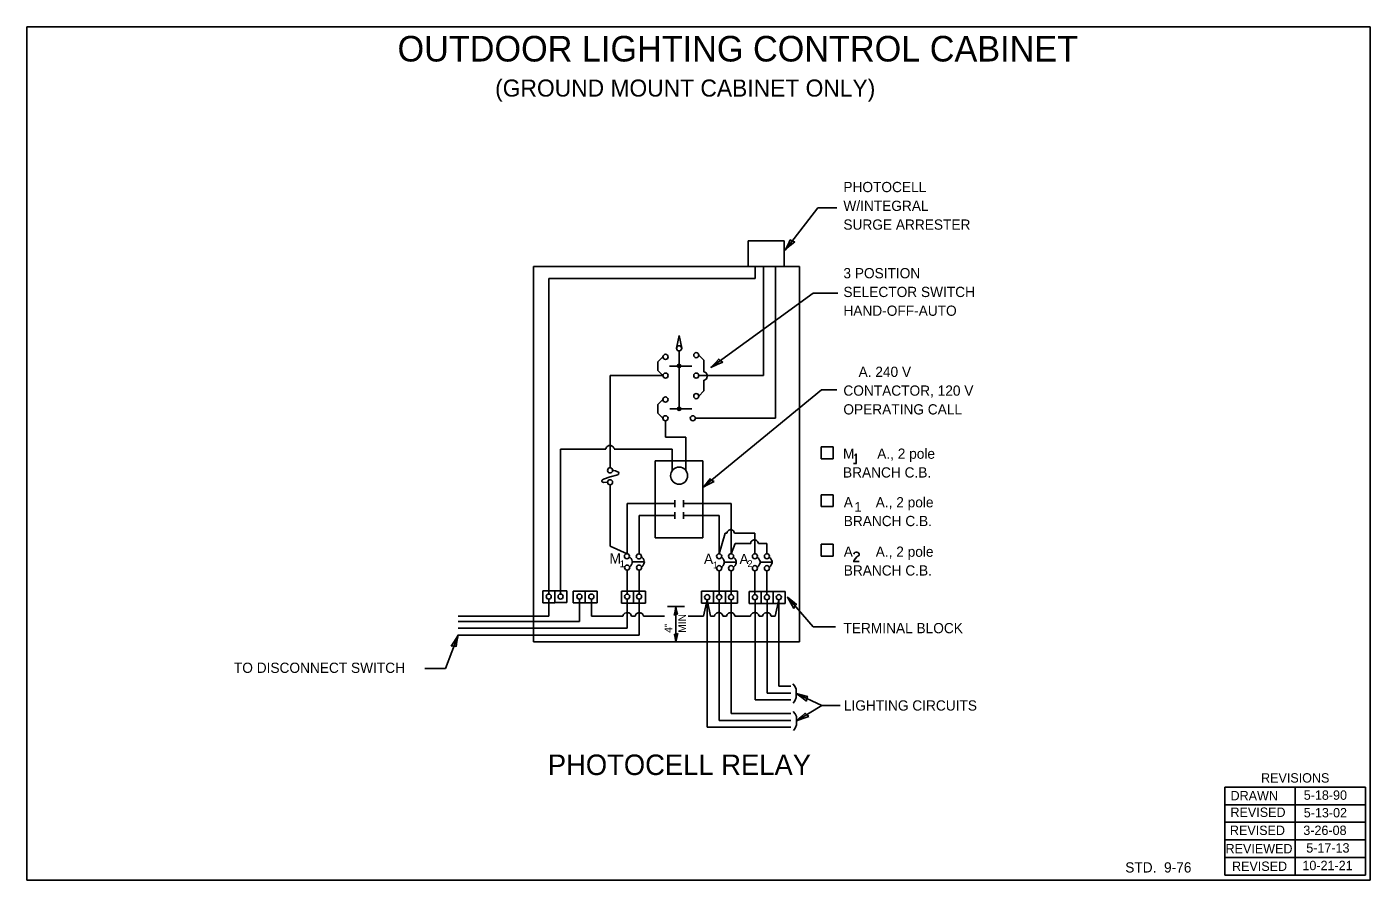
# Model space of a CAD drawing. Extents: x 74032 to 74819, y 57797 to 58297.
import ezdxf

# ---------------------------------------------------------------- set-up
doc = ezdxf.new("R2010")
doc.units = 0
for name, color, linetype in [('Level 35', 7, 'Continuous'), ('Level 59', 7, 'Continuous'), ('Level 60', 7, 'Continuous')]:
    doc.layers.add(name, color=color, linetype=linetype)

msp = doc.modelspace()

# ---------------------------------------------------------------- linework, layer by layer
at = {"layer": 'Level 35'}
for p, q in [((74031.84, 57797.12), (74031.84, 58297.12)), ((74819.34, 58297.12), (74031.84, 58297.12)), ((74819.34, 57797.12), (74819.34, 58297.12)), ((74819.34, 57797.12), (74031.84, 57797.12))]:
    msp.add_line(p, q, dxfattribs=at)
at = {"layer": 'Level 59'}
for p, q in [((74495.63, 58191.13), (74476.32, 58166.28)), ((74506.67, 58191.13), (74495.63, 58191.13)), ((74492.87, 58141.01), (74432.86, 58097.52)), ((74507.36, 58141.01), (74492.87, 58141.01)), ((74497.7, 58084.4), (74428.03, 58027.1)), ((74506.67, 58084.4), (74497.7, 58084.4)), ((74497.49, 58043.98), (74497.49, 58050.98)), ((74497.49, 58050.98), (74504.49, 58050.98)), ((74504.49, 58043.98), (74504.49, 58050.98)), ((74497.49, 58043.98), (74504.49, 58043.98)), ((74497.49, 58015.98), (74497.49, 58022.98)), ((74497.49, 58022.98), (74504.49, 58022.98)), ((74497.49, 58015.98), (74504.49, 58015.98)), ((74504.49, 58015.98), (74504.49, 58022.98)), ((74497.49, 57986.98), (74497.49, 57993.98)), ((74497.49, 57993.98), (74504.49, 57993.98)), ((74504.49, 57986.98), (74504.49, 57993.98)), ((74497.49, 57986.98), (74504.49, 57986.98)), ((74492.87, 57945.64), (74477.7, 57962.9)), ((74417.36, 57957.41), (74407.36, 57957.41)), ((74412.36, 57936.71), (74412.36, 57957.41)), ((74505.98, 57945.64), (74492.87, 57945.64)), ((74284.67, 57940.75), (74277.22, 57921.21)), ((74277.22, 57921.21), (74265.15, 57921.21)), ((74497.89, 57899.38), (74482.92, 57906.56)), ((74497.89, 57899.38), (74483.04, 57890.45)), ((74508.61, 57899.38), (74497.89, 57899.38)), ((74734.19, 57851.62), (74816.69, 57851.62)), ((74734.19, 57800.06), (74734.19, 57851.62)), ((74734.19, 57851.62), (74816.69, 57851.62)), ((74775.44, 57851.62), (74775.44, 57800.06)), ((74816.69, 57851.62), (74816.69, 57800.06)), ((74734.19, 57800.06), (74734.19, 57841.31)), ((74734.19, 57841.31), (74816.69, 57841.31)), ((74816.69, 57840.14), (74816.69, 57800.06)), ((74734.19, 57830.99), (74816.69, 57830.99)), ((74734.19, 57820.68), (74816.69, 57820.68)), ((74734.19, 57810.37), (74816.69, 57810.37)), ((74816.69, 57800.06), (74734.19, 57800.06)), ((74753.83, 57800.06), (74816.69, 57800.06))]:
    msp.add_line(p, q, dxfattribs=at)
for points in [[(74031.84, 58297.12), (74819.34, 58297.12), (74819.34, 57797.12), (74031.84, 57797.12)], [(74482.16, 58171.24), (74480.65, 58171.64), (74479.41, 58172.3), (74478.11, 58169.64), (74476.32, 58166.28), (74479.35, 58168.99)], [(74439.85, 58100.65), (74438.51, 58101.46), (74437.51, 58102.44), (74435.51, 58100.25), (74432.86, 58097.52), (74436.52, 58099.28)], [(74434.82, 58030.65), (74433.43, 58031.38), (74432.37, 58032.29), (74430.51, 58029.98), (74428.03, 58027.1), (74431.58, 58029.08)], [(74481.47, 57956.23), (74482.15, 57957.64), (74483.03, 57958.73), (74480.66, 57960.51), (74477.7, 57962.9), (74479.79, 57959.41)], [(74411.31, 57952.41), (74412.27, 57952.82), (74413.19, 57952.98), (74412.79, 57954.91), (74412.36, 57957.41), (74411.87, 57954.74)], [(74280.62, 57934.25), (74282.18, 57934.32), (74283.56, 57934.07), (74283.99, 57937), (74284.67, 57940.75), (74282.61, 57937.24)], [(74413.4, 57941.71), (74412.44, 57941.3), (74411.52, 57941.15), (74411.92, 57939.21), (74412.36, 57936.71), (74412.84, 57939.38)], [(74489, 57901.9), (74489.07, 57903.46), (74489.46, 57904.81), (74486.58, 57905.52), (74482.92, 57906.56), (74486.21, 57904.17)], [(74490.28, 57892.97), (74489.01, 57893.89), (74488.1, 57894.95), (74485.92, 57892.94), (74483.04, 57890.45), (74486.84, 57891.89)]]:
    msp.add_lwpolyline(points, close=True, dxfattribs=at)
for points in [[(74517.1, 58045.97), (74517.99, 58046.86), (74517.99, 58041.23)], [(74516.37, 58041.23), (74518.14, 58041.23)], [(74516.61, 57988.21), (74516.78, 57988.74), (74517.27, 57989.18), (74517.93, 57989.36), (74518.42, 57989.36), (74519.09, 57989.18), (74519.57, 57988.7), (74519.79, 57988.21), (74519.79, 57987.72), (74519.62, 57987.32), (74518.51, 57986.48), (74516.78, 57984.71), (74516.61, 57984.27), (74516.61, 57983.74), (74519.79, 57983.74)]]:
    msp.add_lwpolyline(points, dxfattribs=at)
at = {"layer": 'Level 60'}
for p, q in [((74454.77, 58156.75), (74454.77, 58171.75)), ((74454.77, 58171.75), (74475.77, 58171.75)), ((74475.77, 58156.75), (74475.77, 58171.75)), ((74484.77, 58156.75), (74328.77, 58156.75)), ((74328.77, 58156.75), (74328.77, 57936.75)), ((74458.77, 58149.75), (74337.77, 58149.75)), ((74337.77, 58149.75), (74337.77, 57964.75)), ((74458.77, 58156.75), (74458.77, 58149.75)), ((74463.77, 58156.75), (74463.77, 58092.75)), ((74470.77, 58156.75), (74470.77, 58067.75)), ((74484.77, 58156.75), (74484.77, 57936.75)), ((74412.74, 58108.75), (74414.24, 58116.25)), ((74415.74, 58108.75), (74414.24, 58116.25)), ((74401.77, 58100.75), (74404.77, 58103.75)), ((74414.24, 58073.25), (74414.24, 58107.25)), ((74425.77, 58104.75), (74428.77, 58101.75)), ((74401.77, 58095.75), (74401.77, 58100.75)), ((74404.77, 58092.75), (74401.77, 58095.75)), ((74408.62, 58098.25), (74421.67, 58098.25)), ((74428.77, 58101.75), (74428.77, 58095.06)), ((74404.77, 58092.75), (74373.77, 58092.75)), ((74373.77, 58092.75), (74373.77, 58038.75)), ((74463.77, 58092.75), (74425.77, 58092.75)), ((74428.77, 58090.06), (74428.77, 58083.75)), ((74401.72, 58075.75), (74404.72, 58078.75)), ((74428.77, 58083.75), (74425.77, 58080.75)), ((74401.72, 58070.75), (74401.72, 58075.75)), ((74404.72, 58067.75), (74401.72, 58070.75)), ((74408.73, 58073.25), (74421.78, 58073.25)), ((74406.22, 58056.75), (74406.22, 58066.25)), ((74470.77, 58067.75), (74423.77, 58067.75)), ((74418.22, 58056.75), (74406.22, 58056.75)), ((74418.22, 58042.75), (74418.22, 58056.75)), ((74344.77, 58049.75), (74344.77, 57964.75)), ((74371.22, 58049.75), (74344.77, 58049.75)), ((74410.22, 58049.75), (74376.22, 58049.75)), ((74410.22, 58042.75), (74410.22, 58049.75)), ((74428.22, 58042.75), (74400.22, 58042.75)), ((74400.22, 58042.75), (74400.22, 57997.75)), ((74410.22, 58042.75), (74410.22, 58037.17)), ((74418.22, 58042.75), (74418.22, 58037.3)), ((74428.22, 58042.75), (74428.22, 57997.75)), ((74373.77, 58028.75), (74373.77, 57992.75)), ((74411.77, 58017.75), (74383.77, 58017.75)), ((74383.77, 57988.4), (74383.77, 58017.75)), ((74411.77, 58015.75), (74411.77, 58019.75)), ((74416.77, 58015.75), (74416.77, 58019.75)), ((74444.77, 58017.75), (74416.77, 58017.75)), ((74444.77, 57988.41), (74444.77, 58017.75)), ((74411.77, 58010.75), (74390.76, 58010.75)), ((74390.76, 58010.75), (74390.76, 57988.29)), ((74411.77, 58008.75), (74411.77, 58012.75)), ((74416.77, 58008.75), (74416.77, 58012.75)), ((74437.77, 58010.75), (74416.77, 58010.75)), ((74437.77, 57988.41), (74437.77, 58010.75)), ((74441.18, 58000.48), (74437.77, 57988.41)), ((74442.18, 58000.48), (74441.18, 58000.48)), ((74458.7, 58000.41), (74446.7, 58000.41)), ((74458.7, 57988.41), (74458.7, 58000.41)), ((74373.77, 57992.75), (74383.77, 57988.4)), ((74428.22, 57997.75), (74400.22, 57997.75)), ((74447.18, 57994.47), (74444.77, 57988.41)), ((74456.18, 57994.47), (74447.18, 57994.47)), ((74465.7, 57994.41), (74460.7, 57994.41)), ((74465.7, 57988.41), (74465.7, 57994.41)), ((74383.77, 57964.75), (74383.77, 57978.75)), ((74386.81, 57983.56), (74393.85, 57983.56)), ((74390.77, 57964.75), (74390.77, 57978.75)), ((74437.7, 57964.45), (74437.7, 57978.41)), ((74440.7, 57983.47), (74447.73, 57983.47)), ((74444.7, 57964.41), (74444.7, 57978.41)), ((74458.7, 57964.41), (74458.7, 57978.41)), ((74461.69, 57983.45), (74468.71, 57983.45)), ((74465.7, 57964.4), (74465.7, 57978.41)), ((74334.33, 57959.69), (74334.33, 57966.69)), ((74334.33, 57966.69), (74341.33, 57966.69)), ((74337.77, 57951.75), (74337.77, 57961.75)), ((74341.39, 57959.72), (74341.39, 57966.72)), ((74341.39, 57966.72), (74348.39, 57966.72)), ((74348.39, 57959.72), (74348.39, 57966.72)), ((74352.12, 57959.52), (74352.12, 57966.52)), ((74352.12, 57966.52), (74359.12, 57966.52)), ((74355.77, 57948.75), (74355.77, 57961.75)), ((74359.12, 57959.52), (74359.12, 57966.52)), ((74359.12, 57959.52), (74359.12, 57966.52)), ((74359.12, 57966.52), (74366.12, 57966.52)), ((74362.77, 57951.75), (74362.77, 57961.75)), ((74366.12, 57959.52), (74366.12, 57966.52)), ((74380.51, 57959.48), (74380.51, 57966.48)), ((74380.51, 57966.48), (74387.51, 57966.48)), ((74383.77, 57944.75), (74383.77, 57961.75)), ((74387.51, 57959.48), (74387.51, 57966.48)), ((74387.51, 57966.48), (74394.51, 57966.48)), ((74390.77, 57940.75), (74390.77, 57961.75)), ((74394.51, 57959.48), (74394.51, 57966.48)), ((74427.41, 57959.42), (74427.41, 57966.42)), ((74427.41, 57966.42), (74434.41, 57966.42)), ((74428.5, 57951.82), (74430.7, 57961.41)), ((74432.6, 57951.85), (74430.7, 57961.41)), ((74430.77, 57959.42), (74430.77, 57961.41)), ((74434.41, 57959.42), (74434.41, 57966.42)), ((74434.41, 57966.42), (74441.41, 57966.42)), ((74437.77, 57959.42), (74437.77, 57961.45)), ((74441.41, 57959.42), (74441.41, 57966.42)), ((74441.41, 57966.42), (74448.41, 57966.42)), ((74444.77, 57959.42), (74444.77, 57961.41)), ((74448.41, 57959.42), (74448.41, 57966.42)), ((74455.38, 57959.29), (74455.38, 57966.3)), ((74455.38, 57966.29), (74462.38, 57966.29)), ((74458.77, 57959.29), (74458.77, 57961.41)), ((74462.38, 57959.29), (74462.38, 57966.29)), ((74462.38, 57966.29), (74469.38, 57966.29)), ((74465.77, 57959.29), (74465.77, 57961.4)), ((74469.38, 57959.29), (74469.38, 57966.29)), ((74469.38, 57966.29), (74476.38, 57966.29)), ((74470.5, 57951.82), (74472.7, 57961.41)), ((74472.77, 57959.29), (74472.7, 57961.41)), ((74476.38, 57959.29), (74476.38, 57966.29)), ((74334.33, 57959.69), (74341.33, 57959.69)), ((74341.39, 57959.72), (74348.39, 57959.72)), ((74352.12, 57959.52), (74359.12, 57959.52)), ((74359.12, 57959.52), (74366.12, 57959.52)), ((74380.51, 57959.48), (74387.51, 57959.48)), ((74387.51, 57959.48), (74394.51, 57959.48)), ((74427.41, 57959.42), (74434.41, 57959.42)), ((74430.77, 57886.75), (74430.77, 57959.42)), ((74434.41, 57959.42), (74441.41, 57959.42)), ((74437.77, 57890.75), (74437.77, 57959.42)), ((74441.41, 57959.42), (74448.41, 57959.42)), ((74444.77, 57894.75), (74444.77, 57959.42)), ((74455.38, 57959.29), (74462.38, 57959.29)), ((74458.77, 57902.75), (74458.77, 57959.29)), ((74462.38, 57959.29), (74469.38, 57959.29)), ((74465.77, 57906.75), (74465.77, 57959.29)), ((74469.38, 57959.29), (74476.38, 57959.29)), ((74472.77, 57910.75), (74472.77, 57959.29)), ((74337.77, 57951.75), (74284.67, 57951.75)), ((74355.77, 57948.75), (74284.67, 57948.75)), ((74383.77, 57944.75), (74284.67, 57944.75)), ((74362.87, 57951.75), (74381.31, 57951.75)), ((74386.31, 57951.75), (74388.38, 57951.75)), ((74393.38, 57951.75), (74405.6, 57951.75)), ((74428.5, 57951.82), (74419.5, 57951.82)), ((74432.6, 57951.85), (74434.91, 57951.85)), ((74439.91, 57951.82), (74441.98, 57951.82)), ((74446.98, 57951.82), (74456.12, 57951.82)), ((74461.12, 57951.82), (74463.19, 57951.82)), ((74468.19, 57951.82), (74470.5, 57951.82)), ((74390.77, 57940.75), (74284.67, 57940.75)), ((74484.77, 57936.75), (74328.77, 57936.75)), ((74479.77, 57906.75), (74465.77, 57906.75)), ((74479.77, 57910.75), (74472.77, 57910.75)), ((74479.77, 57902.75), (74458.77, 57902.75)), ((74479.77, 57890.75), (74437.77, 57890.75)), ((74479.77, 57894.75), (74444.77, 57894.75)), ((74479.77, 57886.75), (74430.77, 57886.75))]:
    msp.add_line(p, q, dxfattribs=at)
for points in [[(74430.72, 58092.79), (74430.65, 58093.26), (74430.37, 58093.93), (74430.08, 58094.3), (74429.7, 58094.68), (74429.32, 58094.87), (74428.76, 58095.04)], [(74428.76, 58090.08), (74429.1, 58090.16), (74429.61, 58090.45), (74430.02, 58090.73), (74430.4, 58091.2), (74430.56, 58091.62), (74430.68, 58092.09), (74430.72, 58092.53), (74430.72, 58092.79)], [(74373.49, 58051.81), (74373.02, 58051.75), (74372.35, 58051.46), (74371.97, 58051.18), (74371.59, 58050.8), (74371.4, 58050.42), (74371.22, 58049.78)], [(74376.22, 58049.78), (74376.12, 58050.2), (74375.83, 58050.7), (74375.55, 58051.11), (74375.07, 58051.49), (74374.66, 58051.65), (74374.19, 58051.78), (74373.74, 58051.81), (74373.49, 58051.81)], [(74375.27, 58037.25), (74375.87, 58037.19), (74377, 58036.9), (74377.77, 58036.66), (74378.3, 58036.43), (74378.73, 58036.09), (74378.8, 58035.64), (74378.71, 58035.1), (74378.24, 58034.7), (74373.74, 58033.53), (74369.83, 58032.01), (74369.38, 58031.76), (74369.04, 58031.48), (74368.83, 58031.16), (74368.94, 58030.65), (74369.58, 58030.33), (74370.15, 58030.2), (74372.27, 58030.25)], [(74444.45, 58002.51), (74443.98, 58002.45), (74443.31, 58002.16), (74442.93, 58001.88), (74442.55, 58001.5), (74442.36, 58001.12), (74442.18, 58000.48)], [(74446.7, 58000.41), (74446.6, 58000.83), (74446.32, 58001.34), (74446.03, 58001.75), (74445.56, 58002.13), (74445.15, 58002.29), (74444.67, 58002.41), (74444.23, 58002.45), (74443.98, 58002.45)], [(74458.45, 57996.51), (74457.98, 57996.44), (74457.31, 57996.16), (74456.93, 57995.87), (74456.55, 57995.49), (74456.36, 57995.11), (74456.18, 57994.47)], [(74460.7, 57994.41), (74460.6, 57994.83), (74460.32, 57995.34), (74460.03, 57995.75), (74459.56, 57996.13), (74459.15, 57996.29), (74458.67, 57996.41), (74458.23, 57996.44), (74457.98, 57996.44)], [(74386.81, 57983.56), (74386.79, 57984.07), (74386.51, 57984.76), (74386.3, 57985.13), (74386.12, 57985.52), (74385.86, 57985.85), (74385.68, 57986.01), (74385.42, 57986.31), (74385.13, 57986.58)], [(74393.85, 57983.59), (74393.83, 57984.1), (74393.55, 57984.79), (74393.34, 57985.16), (74393.16, 57985.56), (74392.9, 57985.88), (74392.72, 57986.04), (74392.46, 57986.34), (74392.1, 57986.67)], [(74440.7, 57983.47), (74440.68, 57983.98), (74440.4, 57984.67), (74440.19, 57985.04), (74440.01, 57985.43), (74439.75, 57985.76), (74439.57, 57985.92), (74439.32, 57986.22), (74439.08, 57986.43)], [(74447.73, 57983.45), (74447.71, 57983.95), (74447.43, 57984.65), (74447.22, 57985.02), (74447.03, 57985.41), (74446.78, 57985.74), (74446.6, 57985.9), (74446.34, 57986.2), (74446.11, 57986.41)], [(74461.69, 57983.45), (74461.67, 57983.95), (74461.39, 57984.65), (74461.18, 57985.02), (74461, 57985.41), (74460.74, 57985.74), (74460.56, 57985.9), (74460.3, 57986.2), (74460.07, 57986.41)], [(74468.71, 57983.49), (74468.69, 57984), (74468.41, 57984.69), (74468.21, 57985.06), (74468.02, 57985.46), (74467.77, 57985.78), (74467.58, 57985.94), (74467.33, 57986.24), (74467.1, 57986.45)], [(74386.81, 57983.56), (74386.79, 57983.05), (74386.51, 57982.35), (74386.3, 57981.98), (74386.12, 57981.59), (74385.86, 57981.27), (74385.68, 57981.1), (74385.42, 57980.8), (74385.19, 57980.6)], [(74393.85, 57983.59), (74393.83, 57983.08), (74393.55, 57982.39), (74393.34, 57982.02), (74393.16, 57981.62), (74392.9, 57981.3), (74392.72, 57981.14), (74392.46, 57980.84), (74392.23, 57980.63)], [(74440.7, 57983.42), (74440.68, 57982.91), (74440.4, 57982.22), (74440.19, 57981.85), (74440.01, 57981.46), (74439.75, 57981.13), (74439.57, 57980.97), (74439.32, 57980.67), (74439.08, 57980.46)], [(74447.73, 57983.4), (74447.71, 57982.89), (74447.43, 57982.2), (74447.22, 57981.83), (74447.03, 57981.43), (74446.78, 57981.11), (74446.6, 57980.95), (74446.34, 57980.65), (74446.11, 57980.44)], [(74461.69, 57983.4), (74461.67, 57982.89), (74461.39, 57982.2), (74461.18, 57981.83), (74461, 57981.43), (74460.74, 57981.11), (74460.56, 57980.95), (74460.3, 57980.65), (74460.07, 57980.44)], [(74468.71, 57983.45), (74468.69, 57982.94), (74468.41, 57982.24), (74468.21, 57981.87), (74468.02, 57981.48), (74467.77, 57981.16), (74467.58, 57980.99), (74467.33, 57980.69), (74467.1, 57980.48)], [(74383.59, 57953.81), (74383.11, 57953.75), (74382.45, 57953.47), (74382.07, 57953.18), (74381.69, 57952.8), (74381.5, 57952.42), (74381.31, 57951.78)], [(74386.31, 57951.78), (74386.21, 57952.2), (74385.93, 57952.71), (74385.65, 57953.12), (74385.17, 57953.5), (74384.76, 57953.66), (74384.28, 57953.78), (74383.84, 57953.81), (74383.59, 57953.81)], [(74390.66, 57953.77), (74390.18, 57953.71), (74389.52, 57953.43), (74389.14, 57953.14), (74388.76, 57952.76), (74388.57, 57952.38), (74388.38, 57951.74)], [(74393.38, 57951.74), (74393.28, 57952.16), (74393, 57952.67), (74392.71, 57953.08), (74392.24, 57953.46), (74391.83, 57953.62), (74391.35, 57953.74), (74390.91, 57953.77), (74390.66, 57953.77)], [(74437.19, 57953.88), (74436.71, 57953.82), (74436.05, 57953.53), (74435.67, 57953.25), (74435.29, 57952.87), (74435.1, 57952.49), (74434.91, 57951.85)], [(74439.91, 57951.85), (74439.81, 57952.27), (74439.53, 57952.77), (74439.24, 57953.19), (74438.77, 57953.57), (74438.36, 57953.72), (74437.88, 57953.85), (74437.44, 57953.88), (74437.19, 57953.88)], [(74444.26, 57953.84), (74443.78, 57953.78), (74443.12, 57953.49), (74442.74, 57953.21), (74442.36, 57952.83), (74442.17, 57952.45), (74441.98, 57951.81)], [(74446.98, 57951.81), (74446.88, 57952.23), (74446.6, 57952.73), (74446.31, 57953.15), (74445.84, 57953.53), (74445.43, 57953.68), (74444.95, 57953.81), (74444.51, 57953.84), (74444.26, 57953.84)], [(74458.39, 57953.88), (74457.92, 57953.82), (74457.25, 57953.53), (74456.87, 57953.25), (74456.49, 57952.87), (74456.3, 57952.49), (74456.12, 57951.85)], [(74461.12, 57951.85), (74461.02, 57952.27), (74460.73, 57952.77), (74460.45, 57953.19), (74459.97, 57953.57), (74459.56, 57953.72), (74459.09, 57953.85), (74458.64, 57953.88), (74458.39, 57953.88)], [(74465.46, 57953.84), (74464.99, 57953.78), (74464.32, 57953.49), (74463.94, 57953.21), (74463.56, 57952.83), (74463.37, 57952.45), (74463.19, 57951.81)], [(74468.19, 57951.81), (74468.09, 57952.23), (74467.8, 57952.73), (74467.52, 57953.15), (74467.04, 57953.53), (74466.63, 57953.68), (74466.16, 57953.81), (74465.71, 57953.84), (74465.46, 57953.84)], [(74480.95, 57912.09), (74482.06, 57910.74), (74482.92, 57909.01), (74482.92, 57906.56), (74482.92, 57904.22), (74482.3, 57902.62), (74481.69, 57901.64), (74481.08, 57900.9)], [(74481.08, 57895.98), (74482.18, 57894.63), (74483.04, 57892.91), (74483.04, 57890.45), (74483.04, 57888.11), (74482.43, 57886.52), (74481.81, 57885.53), (74481.2, 57884.8)]]:
    msp.add_lwpolyline(points, dxfattribs=at)
for centre, radius in [((74414.24, 58108.75), 1.5), ((74406.27, 58103.75), 1.5), ((74424.27, 58104.75), 1.5), ((74406.27, 58092.75), 1.5), ((74414.2, 58098.47), 1), ((74424.27, 58092.75), 1.5), ((74406.22, 58078.75), 1.5), ((74424.27, 58080.75), 1.5), ((74414.24, 58073.25), 1), ((74406.22, 58067.75), 1.5), ((74422.27, 58067.75), 1.5), ((74414.23, 58034.13), 5), ((74373.77, 58037.25), 1.5), ((74373.77, 58030.25), 1.5), ((74383.66, 57986.9), 1.5), ((74390.63, 57986.82), 1.5), ((74437.7, 57986.91), 1.5), ((74444.7, 57986.91), 1.5), ((74458.7, 57986.91), 1.5), ((74465.7, 57986.91), 1.5), ((74383.77, 57980.25), 1.5), ((74390.77, 57980.25), 1.5), ((74437.7, 57979.91), 1.5), ((74444.7, 57979.91), 1.5), ((74458.7, 57979.91), 1.5), ((74465.7, 57979.91), 1.5), ((74337.77, 57963.25), 1.5), ((74344.77, 57963.25), 1.5), ((74355.77, 57963.25), 1.5), ((74362.77, 57963.25), 1.5), ((74362.77, 57963.25), 1.5), ((74383.77, 57963.25), 1.5), ((74390.77, 57963.25), 1.5), ((74430.7, 57962.91), 1.5), ((74437.71, 57962.95), 1.5), ((74437.71, 57962.95), 1.5), ((74437.71, 57962.95), 1.5), ((74437.71, 57962.95), 1.5), ((74444.7, 57962.91), 1.5), ((74444.7, 57962.91), 1.5), ((74444.7, 57962.91), 1.5), ((74444.7, 57962.91), 1.5), ((74444.7, 57962.91), 1.5), ((74444.7, 57962.91), 1.5), ((74458.7, 57962.91), 1.5), ((74465.7, 57962.9), 1.5), ((74472.7, 57962.91), 1.5)]:
    msp.add_circle(centre, radius, dxfattribs=at)

# ---------------------------------------------------------------- texts
at = {"layer": 'Level 59'}
for s, height, p in [('OUTDOOR LIGHTING CONTROL CABINET', 15, (74249.15, 58276.83)), ('(GROUND MOUNT CABINET ONLY)', 10, (74306.37, 58256.27)), ('PHOTOCELL ', 6, (74510.54, 58200.27)), ('W/INTEGRAL', 6, (74510.54, 58189.27)), ('SURGE ARRESTER', 6, (74510.54, 58178.27)), ('3 POSITION ', 6, (74510.55, 58149.8)), ('SELECTOR SWITCH', 6, (74510.55, 58138.8)), ('HAND-OFF-AUTO', 6, (74510.55, 58127.8)), ('    A. 240 V', 6, (74510.53, 58091.99)), ('CONTACTOR, 120 V', 6, (74510.53, 58080.99)), ('OPERATING CALL', 6, (74510.53, 58069.99)), ('M      A., 2 pole', 6, (74510.31, 58044.03)), ('BRANCH C.B.', 6, (74510.31, 58033.03)), ('A      A., 2 pole', 6, (74510.75, 58015.55)), ('1', 5.62, (74516.96, 58013.01)), ('BRANCH C.B.', 6, (74510.75, 58004.55)), ('A      A., 2 pole', 6, (74510.75, 57986.59)), ('M', 6, (74373.45, 57982.65)), ('1', 4, (74379.45, 57980.5)), ('A', 6, (74428.81, 57982.4)), ('1', 4, (74434.03, 57979.74)), ('A', 6, (74449.61, 57982.28)), ('2', 4, (74454.32, 57980.63)), ('BRANCH C.B.', 6, (74510.75, 57975.59)), ('TERMINAL BLOCK', 6, (74510.6, 57941.8)), ('TO DISCONNECT SWITCH', 6, (74153.23, 57918.56)), ('LIGHTING CIRCUITS', 6, (74510.83, 57896.47)), ('PHOTOCELL RELAY', 12, (74337.26, 57858.71)), (' 5-18-90', 5.5, (74778.39, 57844.2)), ('DRAWN', 5.5, (74737.52, 57843.86)), (' 5-13-02', 5.5, (74778.39, 57833.88)), ('3-26-08', 5.5, (74780.17, 57823.57)), ('5-17-13', 5.5, (74781.9, 57813.26)), ('STD.  9-76', 6, (74675.78, 57801.58)), ('REVISED', 5.5, (74738.37, 57802.51)), ('10-21-21', 5.5, (74779.64, 57802.95))]:
    msp.add_text(s, height=height, dxfattribs=at).set_placement(p)
for s, height, rotation, p in [('MIN', 4.5, 90, (74418.18, 57942.04)), ('4" ', 4.5, 90, (74410.18, 57942.04)), ('REVISIONS', 5.5, 360, (74755.4, 57854.28)), ('REVISED', 5.5, 360, (74737.46, 57834.15)), ('REVISED', 5.5, 360, (74737.14, 57823.55)), ('REVIEWED', 5.5, 360, (74734.59, 57812.82))]:
    msp.add_text(s, height=height, rotation=rotation, dxfattribs=at).set_placement(p)

doc.saveas('drawing.dxf')
